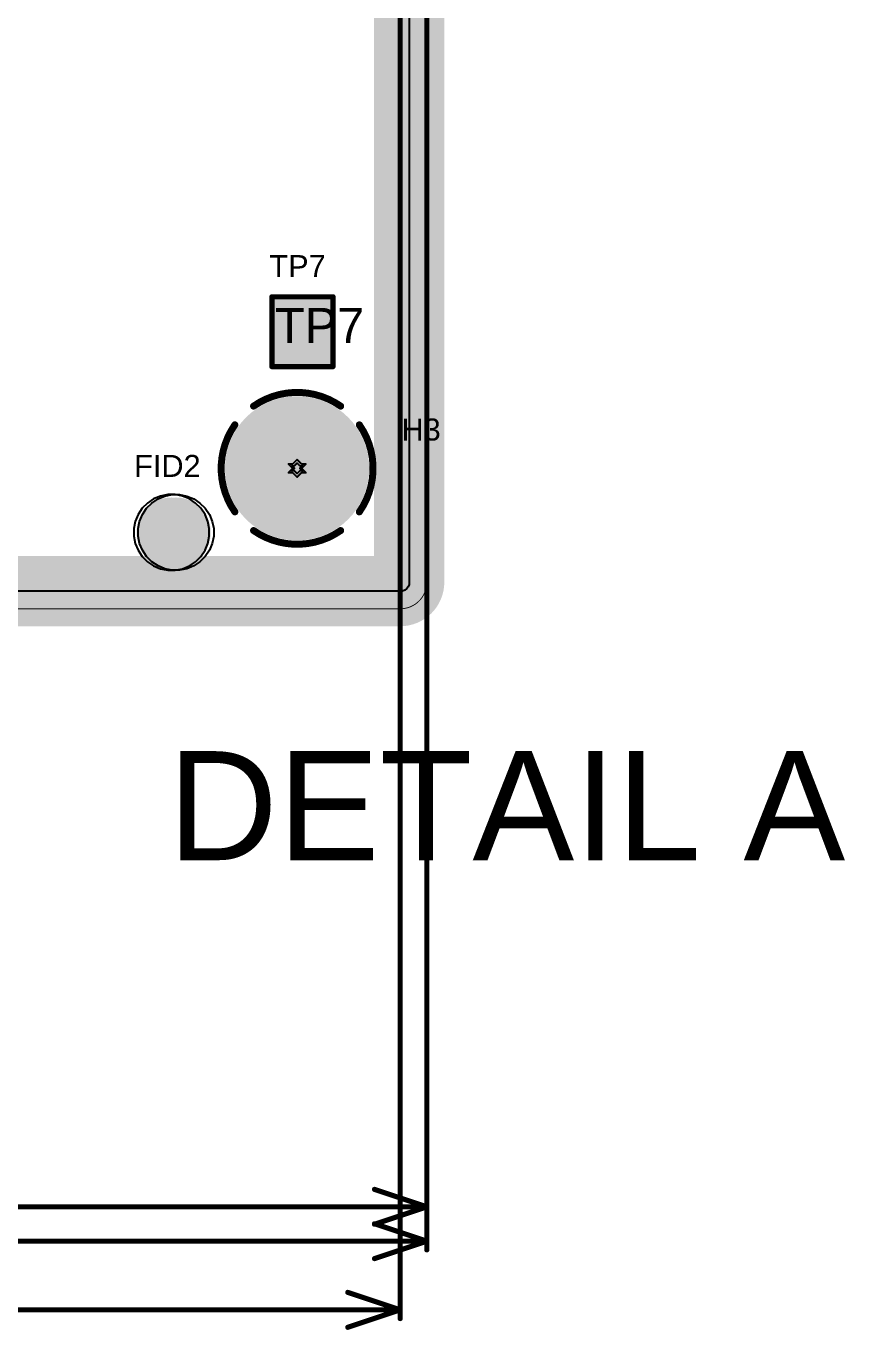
# Model space of a CAD drawing. Header units: inches. Extents: x -0.3 to 12.2, y -3.2 to 4.4.
# Drawn here: x 3.538 to 4.477, y -0.397 to 1.098 of the extents above; entities that cross this region are included whole.
import ezdxf

# ---------------------------------------------------------------- set-up
doc = ezdxf.new("R2010")
doc.units = ezdxf.units.IN
doc.header["$MEASUREMENT"] = 0
for name, color, linetype in [('Board', 76, 'Continuous'), ('Board Layer Stack Bottom Solder', 6, 'Continuous'), ('Bottom Layer_L8', 5, 'Continuous'), ('Bottom Paste', 16, 'Continuous'), ('FAB_DWG_INFO', 1, 'Continuous'), ('Inner_L3', 76, 'Continuous'), ('Inner_L6', 156, 'Continuous'), ('Keep-Out Layer', 6, 'Continuous'), ('Multi-Layer', 9, 'Continuous'), ('Pad Holes', 156, 'Continuous'), ('Plane_L2', 76, 'Continuous'), ('Plane_L4', 136, 'Continuous'), ('Plane_L5', 16, 'Continuous'), ('Plane_L7', 216, 'Continuous'), ('Top Assembly', 6, 'Continuous'), ('Top Overlay', 2, 'Continuous'), ('Top Paste', 8, 'Continuous'), ('Top Solder', 216, 'Continuous'), ('TOP_L1', 1, 'Continuous')]:
    doc.layers.add(name, color=color, linetype=linetype)
doc.styles.add('Arial', font='', dxfattribs={"height": 0.2})
doc.styles.get('Arial').set_extended_font_data('Arial')

# ---------------------------------------------------------------- blocks, each defined once
blk = doc.blocks.new('FIDUCIAL_B_166')
at = {"layer": 'Board Layer Stack Bottom Solder'}
h = blk.add_hatch(color=6, dxfattribs=at)
edge = h.paths.add_edge_path()
edge.add_arc((0, 0), 0.04, 0, 360)
at = {"layer": 'Bottom Layer_L8'}
h = blk.add_hatch(color=5, dxfattribs=at)
edge = h.paths.add_edge_path()
edge.add_arc((0, 0), 0.02, 0, 360)
at = {"layer": 'Bottom Paste'}
h = blk.add_hatch(color=16, dxfattribs=at)
edge = h.paths.add_edge_path()
edge.add_arc((0, 0), 0.02, 0, 360)
at = {"layer": 'Bottom Layer_L8'}
for p, q in [((-0.0336, 0.0276), (-0.0276, 0.0336)), ((-0.0276, 0.0336), (-0.0205, 0.0384)), ((-0.0205, 0.0384), (-0.0126, 0.0416)), ((-0.0126, 0.0416), (-0.0043, 0.0433)), ((-0.0043, 0.0433), (0, 0.0433)), ((0, 0.0433), (0.0043, 0.0433)), ((0.0043, 0.0433), (0.0126, 0.0416)), ((0.0126, 0.0416), (0.0205, 0.0384)), ((0.0205, 0.0384), (0.0276, 0.0336)), ((0.0276, 0.0336), (0.0336, 0.0276)), ((-0.0416, 0.0126), (-0.0384, 0.0205)), ((-0.0384, 0.0205), (-0.0336, 0.0276)), ((0.0336, 0.0276), (0.0384, 0.0205)), ((0.0384, 0.0205), (0.0416, 0.0126)), ((-0.0433, 0.0043), (-0.0416, 0.0126)), ((-0.0433, 0), (-0.0433, 0.0043)), ((-0.0433, -0.0043), (-0.0433, 0)), ((0.0416, 0.0126), (0.0433, 0.0043)), ((0.0433, 0.0043), (0.0433, 0)), ((0.0433, 0), (0.0433, 0)), ((0.0433, 0), (0.0433, -0.0043)), ((-0.0416, -0.0126), (-0.0433, -0.0043)), ((-0.0384, -0.0205), (-0.0416, -0.0126)), ((0.0416, -0.0126), (0.0384, -0.0205)), ((0.0433, -0.0043), (0.0416, -0.0126)), ((-0.0336, -0.0276), (-0.0384, -0.0205)), ((-0.0276, -0.0336), (-0.0336, -0.0276)), ((0.0336, -0.0276), (0.0276, -0.0336)), ((0.0384, -0.0205), (0.0336, -0.0276)), ((-0.0205, -0.0384), (-0.0276, -0.0336)), ((-0.0126, -0.0416), (-0.0205, -0.0384)), ((-0.0043, -0.0433), (-0.0126, -0.0416)), ((0, -0.0433), (-0.0043, -0.0433)), ((0.0043, -0.0433), (0, -0.0433)), ((0.0126, -0.0416), (0.0043, -0.0433)), ((0.0205, -0.0384), (0.0126, -0.0416)), ((0.0276, -0.0336), (0.0205, -0.0384))]:
    blk.add_line(p, q, dxfattribs=at)
blk = doc.blocks.new('HOLE_3MM_294')
at = {"layer": 'Board Layer Stack Bottom Solder'}
h = blk.add_hatch(color=6, dxfattribs=at)
edge = h.paths.add_edge_path()
edge.add_arc((0, 0), 0.0827, 0, 360)
at = {"layer": 'Bottom Layer_L8'}
h = blk.add_hatch(color=5, dxfattribs=at)
edge = h.paths.add_edge_path()
edge.add_arc((0, 0), 0.0787, 0, 360)
at = {"layer": 'Inner_L3'}
h = blk.add_hatch(color=76, dxfattribs=at)
edge = h.paths.add_edge_path()
edge.add_arc((0, 0), 0.0787, 0, 360)
at = {"layer": 'Inner_L6'}
h = blk.add_hatch(color=156, dxfattribs=at)
edge = h.paths.add_edge_path()
edge.add_arc((0, 0), 0.0787, 0, 360)
at = {"layer": 'Multi-Layer'}
h = blk.add_hatch(color=9, dxfattribs=at)
edge = h.paths.add_edge_path()
edge.add_arc((0, 0), 0.0787, 0, 360)
at = {"layer": 'Pad Holes'}
h = blk.add_hatch(color=7, dxfattribs=at)
edge = h.paths.add_edge_path()
edge.add_arc((0, 0), 0.063, 0, 360)
at = {"layer": 'Top Solder'}
h = blk.add_hatch(color=216, dxfattribs=at)
edge = h.paths.add_edge_path()
edge.add_arc((0, 0), 0.0827, 0, 360)
at = {"layer": 'TOP_L1'}
h = blk.add_hatch(color=1, dxfattribs=at)
edge = h.paths.add_edge_path()
edge.add_arc((0, 0), 0.0787, 0, 360)
at = {"layer": 'Plane_L2'}
for points in [[(-0.0499, 0.0713, 0.008, 0.008, -0.315299), (0.0499, 0.0713, 0.008, 0.008, 0)], [(-0.0713, -0.0499, 0.008, 0.008, -0.315299), (-0.0713, 0.0499, 0.008, 0.008, 0)], [(0.0713, 0.0499, 0.008, 0.008, -0.315299), (0.0713, -0.0499, 0.008, 0.008, 0)], [(0.0499, -0.0713, 0.008, 0.008, -0.315299), (-0.0499, -0.0713, 0.008, 0.008, 0)]]:
    blk.add_lwpolyline(points, format="xyseb", dxfattribs=at)
for points in [[(-0.0519, 0.0713, 0.004, 0.004, 1), (-0.0479, 0.0713, 0.004, 0.004, 1)], [(0.0479, 0.0713, 0.004, 0.004, 1), (0.0519, 0.0713, 0.004, 0.004, 1)], [(-0.0733, 0.0499, 0.004, 0.004, 1), (-0.0693, 0.0499, 0.004, 0.004, 1)], [(0.0693, 0.0499, 0.004, 0.004, 1), (0.0733, 0.0499, 0.004, 0.004, 1)], [(-0.0733, -0.0499, 0.004, 0.004, 1), (-0.0693, -0.0499, 0.004, 0.004, 1)], [(0.0693, -0.0499, 0.004, 0.004, 1), (0.0733, -0.0499, 0.004, 0.004, 1)], [(-0.0519, -0.0713, 0.004, 0.004, 1), (-0.0479, -0.0713, 0.004, 0.004, 1)], [(0.0479, -0.0713, 0.004, 0.004, 1), (0.0519, -0.0713, 0.004, 0.004, 1)]]:
    blk.add_lwpolyline(points, format="xyseb", close=True, dxfattribs=at)
at = {"layer": 'Plane_L4'}
for points in [[(-0.0499, 0.0713, 0.008, 0.008, -0.315299), (0.0499, 0.0713, 0.008, 0.008, 0)], [(-0.0713, -0.0499, 0.008, 0.008, -0.315299), (-0.0713, 0.0499, 0.008, 0.008, 0)], [(0.0713, 0.0499, 0.008, 0.008, -0.315299), (0.0713, -0.0499, 0.008, 0.008, 0)], [(0.0499, -0.0713, 0.008, 0.008, -0.315299), (-0.0499, -0.0713, 0.008, 0.008, 0)]]:
    blk.add_lwpolyline(points, format="xyseb", dxfattribs=at)
for points in [[(-0.0519, 0.0713, 0.004, 0.004, 1), (-0.0479, 0.0713, 0.004, 0.004, 1)], [(0.0479, 0.0713, 0.004, 0.004, 1), (0.0519, 0.0713, 0.004, 0.004, 1)], [(-0.0733, 0.0499, 0.004, 0.004, 1), (-0.0693, 0.0499, 0.004, 0.004, 1)], [(0.0693, 0.0499, 0.004, 0.004, 1), (0.0733, 0.0499, 0.004, 0.004, 1)], [(-0.0733, -0.0499, 0.004, 0.004, 1), (-0.0693, -0.0499, 0.004, 0.004, 1)], [(0.0693, -0.0499, 0.004, 0.004, 1), (0.0733, -0.0499, 0.004, 0.004, 1)], [(-0.0519, -0.0713, 0.004, 0.004, 1), (-0.0479, -0.0713, 0.004, 0.004, 1)], [(0.0479, -0.0713, 0.004, 0.004, 1), (0.0519, -0.0713, 0.004, 0.004, 1)]]:
    blk.add_lwpolyline(points, format="xyseb", close=True, dxfattribs=at)
at = {"layer": 'Plane_L5'}
for points in [[(-0.0499, 0.0713, 0.008, 0.008, -0.315299), (0.0499, 0.0713, 0.008, 0.008, 0)], [(-0.0713, -0.0499, 0.008, 0.008, -0.315299), (-0.0713, 0.0499, 0.008, 0.008, 0)], [(0.0713, 0.0499, 0.008, 0.008, -0.315299), (0.0713, -0.0499, 0.008, 0.008, 0)], [(0.0499, -0.0713, 0.008, 0.008, -0.315299), (-0.0499, -0.0713, 0.008, 0.008, 0)]]:
    blk.add_lwpolyline(points, format="xyseb", dxfattribs=at)
for points in [[(-0.0519, 0.0713, 0.004, 0.004, 1), (-0.0479, 0.0713, 0.004, 0.004, 1)], [(0.0479, 0.0713, 0.004, 0.004, 1), (0.0519, 0.0713, 0.004, 0.004, 1)], [(-0.0733, 0.0499, 0.004, 0.004, 1), (-0.0693, 0.0499, 0.004, 0.004, 1)], [(0.0693, 0.0499, 0.004, 0.004, 1), (0.0733, 0.0499, 0.004, 0.004, 1)], [(-0.0733, -0.0499, 0.004, 0.004, 1), (-0.0693, -0.0499, 0.004, 0.004, 1)], [(0.0693, -0.0499, 0.004, 0.004, 1), (0.0733, -0.0499, 0.004, 0.004, 1)], [(-0.0519, -0.0713, 0.004, 0.004, 1), (-0.0479, -0.0713, 0.004, 0.004, 1)], [(0.0479, -0.0713, 0.004, 0.004, 1), (0.0519, -0.0713, 0.004, 0.004, 1)]]:
    blk.add_lwpolyline(points, format="xyseb", close=True, dxfattribs=at)
at = {"layer": 'Plane_L7'}
for points in [[(-0.0499, 0.0713, 0.008, 0.008, -0.315299), (0.0499, 0.0713, 0.008, 0.008, 0)], [(-0.0713, -0.0499, 0.008, 0.008, -0.315299), (-0.0713, 0.0499, 0.008, 0.008, 0)], [(0.0713, 0.0499, 0.008, 0.008, -0.315299), (0.0713, -0.0499, 0.008, 0.008, 0)], [(0.0499, -0.0713, 0.008, 0.008, -0.315299), (-0.0499, -0.0713, 0.008, 0.008, 0)]]:
    blk.add_lwpolyline(points, format="xyseb", dxfattribs=at)
for points in [[(-0.0519, 0.0713, 0.004, 0.004, 1), (-0.0479, 0.0713, 0.004, 0.004, 1)], [(0.0479, 0.0713, 0.004, 0.004, 1), (0.0519, 0.0713, 0.004, 0.004, 1)], [(-0.0733, 0.0499, 0.004, 0.004, 1), (-0.0693, 0.0499, 0.004, 0.004, 1)], [(0.0693, 0.0499, 0.004, 0.004, 1), (0.0733, 0.0499, 0.004, 0.004, 1)], [(-0.0733, -0.0499, 0.004, 0.004, 1), (-0.0693, -0.0499, 0.004, 0.004, 1)], [(0.0693, -0.0499, 0.004, 0.004, 1), (0.0733, -0.0499, 0.004, 0.004, 1)], [(-0.0519, -0.0713, 0.004, 0.004, 1), (-0.0479, -0.0713, 0.004, 0.004, 1)], [(0.0479, -0.0713, 0.004, 0.004, 1), (0.0519, -0.0713, 0.004, 0.004, 1)]]:
    blk.add_lwpolyline(points, format="xyseb", close=True, dxfattribs=at)
blk = doc.blocks.new('TP_2X1_8_319')
at = {"layer": 'Top Paste'}
blk.add_hatch(color=8, dxfattribs=at).paths.add_polyline_path([(-0.0354, 0.0394), (0.0354, 0.0394), (0.0354, -0.0394), (-0.0354, -0.0394)])
at = {"layer": 'Top Solder'}
blk.add_hatch(color=216, dxfattribs=at).paths.add_polyline_path([(-0.0374, 0.0414), (0.0374, 0.0414), (0.0374, -0.0414), (-0.0374, -0.0414)])
at = {"layer": 'TOP_L1'}
blk.add_hatch(color=1, dxfattribs=at).paths.add_polyline_path([(-0.0354, 0.0394), (0.0354, 0.0394), (0.0354, -0.0394), (-0.0354, -0.0394)])
at = {"layer": 'Top Assembly'}
for points in [[(-0.035, -0.04, 0.006, 0.006, 0), (-0.035, 0.04, 0.006, 0.006, 0)], [(-0.035, 0.04, 0.006, 0.006, 0), (0.035, 0.04, 0.006, 0.006, 0)], [(0.035, -0.04, 0.006, 0.006, 0), (0.035, 0.04, 0.006, 0.006, 0)], [(-0.035, -0.04, 0.006, 0.006, 0), (0.035, -0.04, 0.006, 0.006, 0)]]:
    blk.add_lwpolyline(points, format="xyseb", dxfattribs=at)
for points in [[(-0.0365, 0.04, 0.003, 0.003, 1), (-0.0335, 0.04, 0.003, 0.003, 1)], [(-0.0365, 0.04, 0.003, 0.003, 1), (-0.0335, 0.04, 0.003, 0.003, 1)], [(0.0335, 0.04, 0.003, 0.003, 1), (0.0365, 0.04, 0.003, 0.003, 1)], [(0.0335, 0.04, 0.003, 0.003, 1), (0.0365, 0.04, 0.003, 0.003, 1)], [(-0.0365, -0.04, 0.003, 0.003, 1), (-0.0335, -0.04, 0.003, 0.003, 1)], [(-0.0365, -0.04, 0.003, 0.003, 1), (-0.0335, -0.04, 0.003, 0.003, 1)], [(0.0335, -0.04, 0.003, 0.003, 1), (0.0365, -0.04, 0.003, 0.003, 1)], [(0.0335, -0.04, 0.003, 0.003, 1), (0.0365, -0.04, 0.003, 0.003, 1)]]:
    blk.add_lwpolyline(points, format="xyseb", close=True, dxfattribs=at)
at = {"layer": 'Top Assembly', "style": 'Arial'}
blk.add_text('TP7', height=0.04, dxfattribs=at).set_placement((-0.0316, -0.0128))
blk = doc.blocks.new('FIDUCIAL_377')
at = {"layer": 'Top Paste'}
h = blk.add_hatch(color=8, dxfattribs=at)
edge = h.paths.add_edge_path()
edge.add_arc((0, 0), 0.02, 0, 360)
at = {"layer": 'Top Solder'}
h = blk.add_hatch(color=216, dxfattribs=at)
edge = h.paths.add_edge_path()
edge.add_arc((0, 0), 0.04, 0, 360)
at = {"layer": 'TOP_L1'}
h = blk.add_hatch(color=1, dxfattribs=at)
edge = h.paths.add_edge_path()
edge.add_arc((0, 0), 0.02, 0, 360)
for p, q in [((-0.0276, 0.0336), (-0.0336, 0.0276)), ((-0.0205, 0.0384), (-0.0276, 0.0336)), ((-0.0126, 0.0416), (-0.0205, 0.0384)), ((-0.0043, 0.0433), (-0.0126, 0.0416)), ((0, 0.0433), (-0.0043, 0.0433)), ((0.0043, 0.0433), (0, 0.0433)), ((0.0126, 0.0416), (0.0043, 0.0433)), ((0.0205, 0.0384), (0.0126, 0.0416)), ((0.0276, 0.0336), (0.0205, 0.0384)), ((0.0336, 0.0276), (0.0276, 0.0336)), ((-0.0384, 0.0205), (-0.0416, 0.0126)), ((-0.0336, 0.0276), (-0.0384, 0.0205)), ((0.0384, 0.0205), (0.0336, 0.0276)), ((0.0416, 0.0126), (0.0384, 0.0205)), ((-0.0416, 0.0126), (-0.0433, 0.0043)), ((-0.0433, 0.0043), (-0.0433, 0)), ((-0.0433, 0), (-0.0433, -0.0043)), ((0.0433, 0.0043), (0.0416, 0.0126)), ((0.0433, 0), (0.0433, 0.0043)), ((0.0433, 0), (0.0433, 0)), ((0.0433, -0.0043), (0.0433, 0)), ((-0.0433, -0.0043), (-0.0416, -0.0126)), ((-0.0416, -0.0126), (-0.0384, -0.0205)), ((0.0384, -0.0205), (0.0416, -0.0126)), ((0.0416, -0.0126), (0.0433, -0.0043)), ((-0.0384, -0.0205), (-0.0336, -0.0276)), ((-0.0336, -0.0276), (-0.0276, -0.0336)), ((0.0276, -0.0336), (0.0336, -0.0276)), ((0.0336, -0.0276), (0.0384, -0.0205)), ((-0.0276, -0.0336), (-0.0205, -0.0384)), ((-0.0205, -0.0384), (-0.0126, -0.0416)), ((-0.0126, -0.0416), (-0.0043, -0.0433)), ((-0.0043, -0.0433), (0, -0.0433)), ((0, -0.0433), (0.0043, -0.0433)), ((0.0043, -0.0433), (0.0126, -0.0416)), ((0.0126, -0.0416), (0.0205, -0.0384)), ((0.0205, -0.0384), (0.0276, -0.0336))]:
    blk.add_line(p, q, dxfattribs=at)

msp = doc.modelspace()

# ---------------------------------------------------------------- linework, layer by layer
at = {"layer": 'Board'}
for points in [[(3.9976, 3.4225, 0.001, 0.001, 0), (3.9976, 0.4604, 0.001, 0.001, 0)], [(3.9976, 0.4604, 0.001, 0.001, -0.414171), (3.967, 0.4299, 0.001, 0.001, 0)], [(3.1517, 0.4299, 0.001, 0.001, 0), (3.967, 0.4299, 0.001, 0.001, 0)]]:
    msp.add_lwpolyline(points, format="xyseb", dxfattribs=at)
for points in [[(3.9973, 0.4604, 0.0005, 0.0005, 1), (3.9978, 0.4604, 0.0005, 0.0005, 1)], [(3.9973, 0.4604, 0.0005, 0.0005, 1), (3.9978, 0.4604, 0.0005, 0.0005, 1)], [(3.9668, 0.4299, 0.0005, 0.0005, 1), (3.9673, 0.4299, 0.0005, 0.0005, 1)], [(3.9668, 0.4299, 0.0005, 0.0005, 1), (3.9673, 0.4299, 0.0005, 0.0005, 1)]]:
    msp.add_lwpolyline(points, format="xyseb", close=True, dxfattribs=at)
at = {"layer": 'FAB_DWG_INFO'}
for points in [[(3.967, -0.3836, 0.00591, 0.00591, 0), (3.967, 3.4658, 0.00591, 0.00591, 0)], [(3.9976, -0.3049, 0.00591, 0.00591, 0), (3.9976, 3.4125, 0.00591, 0.00591, 0)], [(3.9976, -0.2655, 0.00591, 0.00591, 0), (3.9976, 3.4125, 0.00591, 0.00591, 0)], [(3.8439, 0.5959, 0.002, 0.002, 0), (3.8489, 0.6009, 0.002, 0.002, 0)], [(3.8459, 0.5939, 0.002, 0.002, 0), (3.8489, 0.5969, 0.002, 0.002, 0)], [(3.8489, 0.6009, 0.002, 0.002, 0), (3.8539, 0.5959, 0.002, 0.002, 0)], [(3.8489, 0.5969, 0.002, 0.002, 0), (3.8519, 0.5939, 0.002, 0.002, 0)], [(3.8389, 0.5959, 0.002, 0.002, 0), (3.8439, 0.5909, 0.002, 0.002, 0)], [(3.8389, 0.5959, 0.002, 0.002, 0), (3.8439, 0.5959, 0.002, 0.002, 0)], [(3.8389, 0.5859, 0.002, 0.002, 0), (3.8439, 0.5909, 0.002, 0.002, 0)], [(3.8389, 0.5859, 0.002, 0.002, 0), (3.8439, 0.5859, 0.002, 0.002, 0)], [(3.8429, 0.5939, 0.002, 0.002, 0), (3.8459, 0.5909, 0.002, 0.002, 0)], [(3.8429, 0.5939, 0.002, 0.002, 0), (3.8459, 0.5939, 0.002, 0.002, 0)], [(3.8429, 0.5879, 0.002, 0.002, 0), (3.8459, 0.5909, 0.002, 0.002, 0)], [(3.8429, 0.5879, 0.002, 0.002, 0), (3.8459, 0.5879, 0.002, 0.002, 0)], [(3.8439, 0.5859, 0.002, 0.002, 0), (3.8489, 0.5809, 0.002, 0.002, 0)], [(3.8459, 0.5879, 0.002, 0.002, 0), (3.8489, 0.5849, 0.002, 0.002, 0)], [(3.8489, 0.5849, 0.002, 0.002, 0), (3.8519, 0.5879, 0.002, 0.002, 0)], [(3.8489, 0.5809, 0.002, 0.002, 0), (3.8539, 0.5859, 0.002, 0.002, 0)], [(3.8519, 0.5939, 0.002, 0.002, 0), (3.8549, 0.5939, 0.002, 0.002, 0)], [(3.8519, 0.5909, 0.002, 0.002, 0), (3.8549, 0.5939, 0.002, 0.002, 0)], [(3.8519, 0.5909, 0.002, 0.002, 0), (3.8549, 0.5879, 0.002, 0.002, 0)], [(3.8519, 0.5879, 0.002, 0.002, 0), (3.8549, 0.5879, 0.002, 0.002, 0)], [(3.8539, 0.5959, 0.002, 0.002, 0), (3.8589, 0.5959, 0.002, 0.002, 0)], [(3.8539, 0.5909, 0.002, 0.002, 0), (3.8589, 0.5959, 0.002, 0.002, 0)], [(3.8539, 0.5909, 0.002, 0.002, 0), (3.8589, 0.5859, 0.002, 0.002, 0)], [(3.8539, 0.5859, 0.002, 0.002, 0), (3.8589, 0.5859, 0.002, 0.002, 0)], [(3.9376, -0.2355, 0.00591, 0.00591, 0), (3.9976, -0.2555, 0.00591, 0.00591, 0)], [(2.1734, -0.2555, 0.00591, 0.00591, 0), (3.9976, -0.2555, 0.00591, 0.00591, 0)], [(3.9376, -0.2755, 0.00591, 0.00591, 0), (3.9976, -0.2555, 0.00591, 0.00591, 0)], [(3.9376, -0.2749, 0.00591, 0.00591, 0), (3.9976, -0.2949, 0.00591, 0.00591, 0)], [(2.1734, -0.2949, 0.00591, 0.00591, 0), (3.9976, -0.2949, 0.00591, 0.00591, 0)], [(3.9376, -0.3149, 0.00591, 0.00591, 0), (3.9976, -0.2949, 0.00591, 0.00591, 0)], [(3.907, -0.3536, 0.00591, 0.00591, 0), (3.967, -0.3736, 0.00591, 0.00591, 0)], [(2.1582, -0.3736, 0.00591, 0.00591, 0), (3.967, -0.3736, 0.00591, 0.00591, 0)], [(3.907, -0.3936, 0.00591, 0.00591, 0), (3.967, -0.3736, 0.00591, 0.00591, 0)]]:
    msp.add_lwpolyline(points, format="xyseb", dxfattribs=at)
for points in [[(3.8484, 0.6009, 0.001, 0.001, 1), (3.8494, 0.6009, 0.001, 0.001, 1)], [(3.8484, 0.6009, 0.001, 0.001, 1), (3.8494, 0.6009, 0.001, 0.001, 1)], [(3.8484, 0.5969, 0.001, 0.001, 1), (3.8494, 0.5969, 0.001, 0.001, 1)], [(3.8484, 0.5969, 0.001, 0.001, 1), (3.8494, 0.5969, 0.001, 0.001, 1)], [(3.8384, 0.5959, 0.001, 0.001, 1), (3.8394, 0.5959, 0.001, 0.001, 1)], [(3.8384, 0.5959, 0.001, 0.001, 1), (3.8394, 0.5959, 0.001, 0.001, 1)], [(3.8384, 0.5859, 0.001, 0.001, 1), (3.8394, 0.5859, 0.001, 0.001, 1)], [(3.8384, 0.5859, 0.001, 0.001, 1), (3.8394, 0.5859, 0.001, 0.001, 1)], [(3.8424, 0.5939, 0.001, 0.001, 1), (3.8434, 0.5939, 0.001, 0.001, 1)], [(3.8424, 0.5939, 0.001, 0.001, 1), (3.8434, 0.5939, 0.001, 0.001, 1)], [(3.8424, 0.5879, 0.001, 0.001, 1), (3.8434, 0.5879, 0.001, 0.001, 1)], [(3.8424, 0.5879, 0.001, 0.001, 1), (3.8434, 0.5879, 0.001, 0.001, 1)], [(3.8434, 0.5959, 0.001, 0.001, 1), (3.8444, 0.5959, 0.001, 0.001, 1)], [(3.8434, 0.5959, 0.001, 0.001, 1), (3.8444, 0.5959, 0.001, 0.001, 1)], [(3.8434, 0.5909, 0.001, 0.001, 1), (3.8444, 0.5909, 0.001, 0.001, 1)], [(3.8434, 0.5909, 0.001, 0.001, 1), (3.8444, 0.5909, 0.001, 0.001, 1)], [(3.8434, 0.5859, 0.001, 0.001, 1), (3.8444, 0.5859, 0.001, 0.001, 1)], [(3.8434, 0.5859, 0.001, 0.001, 1), (3.8444, 0.5859, 0.001, 0.001, 1)], [(3.8454, 0.5939, 0.001, 0.001, 1), (3.8464, 0.5939, 0.001, 0.001, 1)], [(3.8454, 0.5939, 0.001, 0.001, 1), (3.8464, 0.5939, 0.001, 0.001, 1)], [(3.8454, 0.5909, 0.001, 0.001, 1), (3.8464, 0.5909, 0.001, 0.001, 1)], [(3.8454, 0.5909, 0.001, 0.001, 1), (3.8464, 0.5909, 0.001, 0.001, 1)], [(3.8454, 0.5879, 0.001, 0.001, 1), (3.8464, 0.5879, 0.001, 0.001, 1)], [(3.8454, 0.5879, 0.001, 0.001, 1), (3.8464, 0.5879, 0.001, 0.001, 1)], [(3.8484, 0.5849, 0.001, 0.001, 1), (3.8494, 0.5849, 0.001, 0.001, 1)], [(3.8484, 0.5849, 0.001, 0.001, 1), (3.8494, 0.5849, 0.001, 0.001, 1)], [(3.8514, 0.5939, 0.001, 0.001, 1), (3.8524, 0.5939, 0.001, 0.001, 1)], [(3.8514, 0.5939, 0.001, 0.001, 1), (3.8524, 0.5939, 0.001, 0.001, 1)], [(3.8514, 0.5909, 0.001, 0.001, 1), (3.8524, 0.5909, 0.001, 0.001, 1)], [(3.8514, 0.5909, 0.001, 0.001, 1), (3.8524, 0.5909, 0.001, 0.001, 1)], [(3.8514, 0.5879, 0.001, 0.001, 1), (3.8524, 0.5879, 0.001, 0.001, 1)], [(3.8514, 0.5879, 0.001, 0.001, 1), (3.8524, 0.5879, 0.001, 0.001, 1)], [(3.8534, 0.5959, 0.001, 0.001, 1), (3.8544, 0.5959, 0.001, 0.001, 1)], [(3.8534, 0.5959, 0.001, 0.001, 1), (3.8544, 0.5959, 0.001, 0.001, 1)], [(3.8534, 0.5909, 0.001, 0.001, 1), (3.8544, 0.5909, 0.001, 0.001, 1)], [(3.8534, 0.5909, 0.001, 0.001, 1), (3.8544, 0.5909, 0.001, 0.001, 1)], [(3.8534, 0.5859, 0.001, 0.001, 1), (3.8544, 0.5859, 0.001, 0.001, 1)], [(3.8534, 0.5859, 0.001, 0.001, 1), (3.8544, 0.5859, 0.001, 0.001, 1)], [(3.8544, 0.5939, 0.001, 0.001, 1), (3.8554, 0.5939, 0.001, 0.001, 1)], [(3.8544, 0.5939, 0.001, 0.001, 1), (3.8554, 0.5939, 0.001, 0.001, 1)], [(3.8544, 0.5879, 0.001, 0.001, 1), (3.8554, 0.5879, 0.001, 0.001, 1)], [(3.8544, 0.5879, 0.001, 0.001, 1), (3.8554, 0.5879, 0.001, 0.001, 1)], [(3.8584, 0.5959, 0.001, 0.001, 1), (3.8594, 0.5959, 0.001, 0.001, 1)], [(3.8584, 0.5959, 0.001, 0.001, 1), (3.8594, 0.5959, 0.001, 0.001, 1)], [(3.8584, 0.5859, 0.001, 0.001, 1), (3.8594, 0.5859, 0.001, 0.001, 1)], [(3.8584, 0.5859, 0.001, 0.001, 1), (3.8594, 0.5859, 0.001, 0.001, 1)], [(3.8484, 0.5809, 0.001, 0.001, 1), (3.8494, 0.5809, 0.001, 0.001, 1)], [(3.8484, 0.5809, 0.001, 0.001, 1), (3.8494, 0.5809, 0.001, 0.001, 1)], [(3.9361, -0.2355, 0.00295, 0.00295, 1), (3.939, -0.2355, 0.00295, 0.00295, 1)], [(3.9961, -0.2555, 0.00295, 0.00295, 1), (3.999, -0.2555, 0.00295, 0.00295, 1)], [(3.9961, -0.2555, 0.00295, 0.00295, 1), (3.999, -0.2555, 0.00295, 0.00295, 1)], [(3.9961, -0.2555, 0.00295, 0.00295, 1), (3.999, -0.2555, 0.00295, 0.00295, 1)], [(3.9961, -0.2655, 0.00295, 0.00295, 1), (3.999, -0.2655, 0.00295, 0.00295, 1)], [(3.9361, -0.2749, 0.00295, 0.00295, 1), (3.939, -0.2749, 0.00295, 0.00295, 1)], [(3.9361, -0.2755, 0.00295, 0.00295, 1), (3.939, -0.2755, 0.00295, 0.00295, 1)], [(3.9961, -0.2949, 0.00295, 0.00295, 1), (3.999, -0.2949, 0.00295, 0.00295, 1)], [(3.9961, -0.2949, 0.00295, 0.00295, 1), (3.999, -0.2949, 0.00295, 0.00295, 1)], [(3.9961, -0.2949, 0.00295, 0.00295, 1), (3.999, -0.2949, 0.00295, 0.00295, 1)], [(3.9361, -0.3149, 0.00295, 0.00295, 1), (3.939, -0.3149, 0.00295, 0.00295, 1)], [(3.9961, -0.3049, 0.00295, 0.00295, 1), (3.999, -0.3049, 0.00295, 0.00295, 1)], [(3.9055, -0.3536, 0.00295, 0.00295, 1), (3.9085, -0.3536, 0.00295, 0.00295, 1)], [(3.9655, -0.3736, 0.00295, 0.00295, 1), (3.9685, -0.3736, 0.00295, 0.00295, 1)], [(3.9655, -0.3736, 0.00295, 0.00295, 1), (3.9685, -0.3736, 0.00295, 0.00295, 1)], [(3.9655, -0.3736, 0.00295, 0.00295, 1), (3.9685, -0.3736, 0.00295, 0.00295, 1)], [(3.9655, -0.3836, 0.00295, 0.00295, 1), (3.9685, -0.3836, 0.00295, 0.00295, 1)], [(3.9055, -0.3936, 0.00295, 0.00295, 1), (3.9085, -0.3936, 0.00295, 0.00295, 1)]]:
    msp.add_lwpolyline(points, format="xyseb", close=True, dxfattribs=at)
at = {"layer": 'Keep-Out Layer'}
for points in [[(3.967, 3.4225, 0.06, 0.06, 0), (3.967, 0.4604, 0.06, 0.06, 0)], [(3.1206, 0.4604, 0.06, 0.06, 0), (3.967, 0.4604, 0.06, 0.06, 0)]]:
    msp.add_lwpolyline(points, format="xyseb", dxfattribs=at)
msp.add_lwpolyline([(3.952, 0.4604, 0.03, 0.03, 1), (3.982, 0.4604, 0.03, 0.03, 1)], format="xyseb", close=True, dxfattribs=at)
msp.add_lwpolyline([(3.952, 0.4604, 0.03, 0.03, 1), (3.982, 0.4604, 0.03, 0.03, 1)], format="xyseb", close=True, dxfattribs=at)
at = {"layer": 'Plane_L2'}
for p, q in [((3.9775, 3.4225), (3.9775, 0.4604)), ((3.967, 0.45), (3.1517, 0.45)), ((3.9674, 0.4499), (3.967, 0.45)), ((3.9697, 0.4502), (3.9674, 0.4499)), ((3.9723, 0.4513), (3.9697, 0.4502)), ((3.9745, 0.453), (3.9723, 0.4513)), ((3.9761, 0.4551), (3.9745, 0.453)), ((3.9772, 0.4577), (3.9761, 0.4551)), ((3.9775, 0.46), (3.9772, 0.4577)), ((3.9775, 0.4604), (3.9775, 0.4604)), ((3.9775, 0.4604), (3.9775, 0.4604)), ((3.9775, 0.4604), (3.9775, 0.4604)), ((3.9775, 0.4604), (3.9775, 0.46))]:
    msp.add_line(p, q, dxfattribs=at)
for points in [[(3.9976, 3.4225, 0.04, 0.04, 0), (3.9976, 0.4604, 0.04, 0.04, 0)], [(3.9976, 0.4604, 0.04, 0.04, -0.414171), (3.967, 0.4299, 0.04, 0.04, 0)], [(3.1517, 0.4299, 0.04, 0.04, 0), (3.967, 0.4299, 0.04, 0.04, 0)]]:
    msp.add_lwpolyline(points, format="xyseb", dxfattribs=at)
for points in [[(3.9876, 0.4604, 0.02, 0.02, 1), (4.0076, 0.4604, 0.02, 0.02, 1)], [(3.9876, 0.4604, 0.02, 0.02, 1), (4.0076, 0.4604, 0.02, 0.02, 1)], [(3.957, 0.4299, 0.02, 0.02, 1), (3.977, 0.4299, 0.02, 0.02, 1)], [(3.957, 0.4299, 0.02, 0.02, 1), (3.977, 0.4299, 0.02, 0.02, 1)]]:
    msp.add_lwpolyline(points, format="xyseb", close=True, dxfattribs=at)
at = {"layer": 'Plane_L4'}
for p, q in [((3.9775, 3.4225), (3.9775, 0.4604)), ((3.967, 0.45), (3.1517, 0.45)), ((3.9674, 0.4499), (3.967, 0.45)), ((3.9697, 0.4502), (3.9674, 0.4499)), ((3.9723, 0.4513), (3.9697, 0.4502)), ((3.9745, 0.453), (3.9723, 0.4513)), ((3.9761, 0.4551), (3.9745, 0.453)), ((3.9772, 0.4577), (3.9761, 0.4551)), ((3.9775, 0.46), (3.9772, 0.4577)), ((3.9775, 0.4604), (3.9775, 0.4604)), ((3.9775, 0.4604), (3.9775, 0.4604)), ((3.9775, 0.4604), (3.9775, 0.4604)), ((3.9775, 0.4604), (3.9775, 0.46))]:
    msp.add_line(p, q, dxfattribs=at)
for points in [[(3.9976, 3.4225, 0.04, 0.04, 0), (3.9976, 0.4604, 0.04, 0.04, 0)], [(3.9976, 0.4604, 0.04, 0.04, -0.414171), (3.967, 0.4299, 0.04, 0.04, 0)], [(3.1517, 0.4299, 0.04, 0.04, 0), (3.967, 0.4299, 0.04, 0.04, 0)]]:
    msp.add_lwpolyline(points, format="xyseb", dxfattribs=at)
for points in [[(3.9876, 0.4604, 0.02, 0.02, 1), (4.0076, 0.4604, 0.02, 0.02, 1)], [(3.9876, 0.4604, 0.02, 0.02, 1), (4.0076, 0.4604, 0.02, 0.02, 1)], [(3.957, 0.4299, 0.02, 0.02, 1), (3.977, 0.4299, 0.02, 0.02, 1)], [(3.957, 0.4299, 0.02, 0.02, 1), (3.977, 0.4299, 0.02, 0.02, 1)]]:
    msp.add_lwpolyline(points, format="xyseb", close=True, dxfattribs=at)
at = {"layer": 'Plane_L5'}
for p, q in [((3.9775, 3.4225), (3.9775, 0.4604)), ((3.967, 0.45), (3.1517, 0.45)), ((3.9674, 0.4499), (3.967, 0.45)), ((3.9697, 0.4502), (3.9674, 0.4499)), ((3.9723, 0.4513), (3.9697, 0.4502)), ((3.9745, 0.453), (3.9723, 0.4513)), ((3.9761, 0.4551), (3.9745, 0.453)), ((3.9772, 0.4577), (3.9761, 0.4551)), ((3.9775, 0.46), (3.9772, 0.4577)), ((3.9775, 0.4604), (3.9775, 0.4604)), ((3.9775, 0.4604), (3.9775, 0.4604)), ((3.9775, 0.4604), (3.9775, 0.4604)), ((3.9775, 0.4604), (3.9775, 0.46))]:
    msp.add_line(p, q, dxfattribs=at)
for points in [[(3.9976, 3.4225, 0.04, 0.04, 0), (3.9976, 0.4604, 0.04, 0.04, 0)], [(3.9976, 0.4604, 0.04, 0.04, -0.414171), (3.967, 0.4299, 0.04, 0.04, 0)], [(3.1517, 0.4299, 0.04, 0.04, 0), (3.967, 0.4299, 0.04, 0.04, 0)]]:
    msp.add_lwpolyline(points, format="xyseb", dxfattribs=at)
for points in [[(3.9876, 0.4604, 0.02, 0.02, 1), (4.0076, 0.4604, 0.02, 0.02, 1)], [(3.9876, 0.4604, 0.02, 0.02, 1), (4.0076, 0.4604, 0.02, 0.02, 1)], [(3.957, 0.4299, 0.02, 0.02, 1), (3.977, 0.4299, 0.02, 0.02, 1)], [(3.957, 0.4299, 0.02, 0.02, 1), (3.977, 0.4299, 0.02, 0.02, 1)]]:
    msp.add_lwpolyline(points, format="xyseb", close=True, dxfattribs=at)
at = {"layer": 'Plane_L7'}
for p, q in [((3.9775, 3.4225), (3.9775, 0.4604)), ((3.967, 0.45), (3.1517, 0.45)), ((3.9674, 0.4499), (3.967, 0.45)), ((3.9697, 0.4502), (3.9674, 0.4499)), ((3.9723, 0.4513), (3.9697, 0.4502)), ((3.9745, 0.453), (3.9723, 0.4513)), ((3.9761, 0.4551), (3.9745, 0.453)), ((3.9772, 0.4577), (3.9761, 0.4551)), ((3.9775, 0.46), (3.9772, 0.4577)), ((3.9775, 0.4604), (3.9775, 0.4604)), ((3.9775, 0.4604), (3.9775, 0.4604)), ((3.9775, 0.4604), (3.9775, 0.4604)), ((3.9775, 0.4604), (3.9775, 0.46))]:
    msp.add_line(p, q, dxfattribs=at)
for points in [[(3.9976, 3.4225, 0.04, 0.04, 0), (3.9976, 0.4604, 0.04, 0.04, 0)], [(3.9976, 0.4604, 0.04, 0.04, -0.414171), (3.967, 0.4299, 0.04, 0.04, 0)], [(3.1517, 0.4299, 0.04, 0.04, 0), (3.967, 0.4299, 0.04, 0.04, 0)]]:
    msp.add_lwpolyline(points, format="xyseb", dxfattribs=at)
for points in [[(3.9876, 0.4604, 0.02, 0.02, 1), (4.0076, 0.4604, 0.02, 0.02, 1)], [(3.9876, 0.4604, 0.02, 0.02, 1), (4.0076, 0.4604, 0.02, 0.02, 1)], [(3.957, 0.4299, 0.02, 0.02, 1), (3.977, 0.4299, 0.02, 0.02, 1)], [(3.957, 0.4299, 0.02, 0.02, 1), (3.977, 0.4299, 0.02, 0.02, 1)]]:
    msp.add_lwpolyline(points, format="xyseb", close=True, dxfattribs=at)

# ---------------------------------------------------------------- block references
for name, p in [('TP_2X1_8_319', (3.855, 0.7475)), ('HOLE_3MM_294', (3.8489, 0.5909))]:
    msp.add_blockref(name, p)
at = {"rotation": 90}
for name, p in [('FIDUCIAL_377', (3.705, 0.5175)), ('FIDUCIAL_B_166', (3.71, 0.5175))]:
    msp.add_blockref(name, p, dxfattribs=at)

# ---------------------------------------------------------------- texts
at = {"layer": 'FAB_DWG_INFO', "style": 'Arial'}
msp.add_text('DETAIL A', height=0.125, dxfattribs=at).set_placement((3.7007, 0.1418))
at = {"layer": 'Top Overlay', "style": 'Arial'}
for s, p in [('TP7', (3.8171, 0.8101)), ('H3', (3.9685, 0.6228)), ('FID2', (3.6621, 0.5811))]:
    msp.add_text(s, height=0.0252, dxfattribs=at).set_placement(p)

doc.saveas('drawing.dxf')
